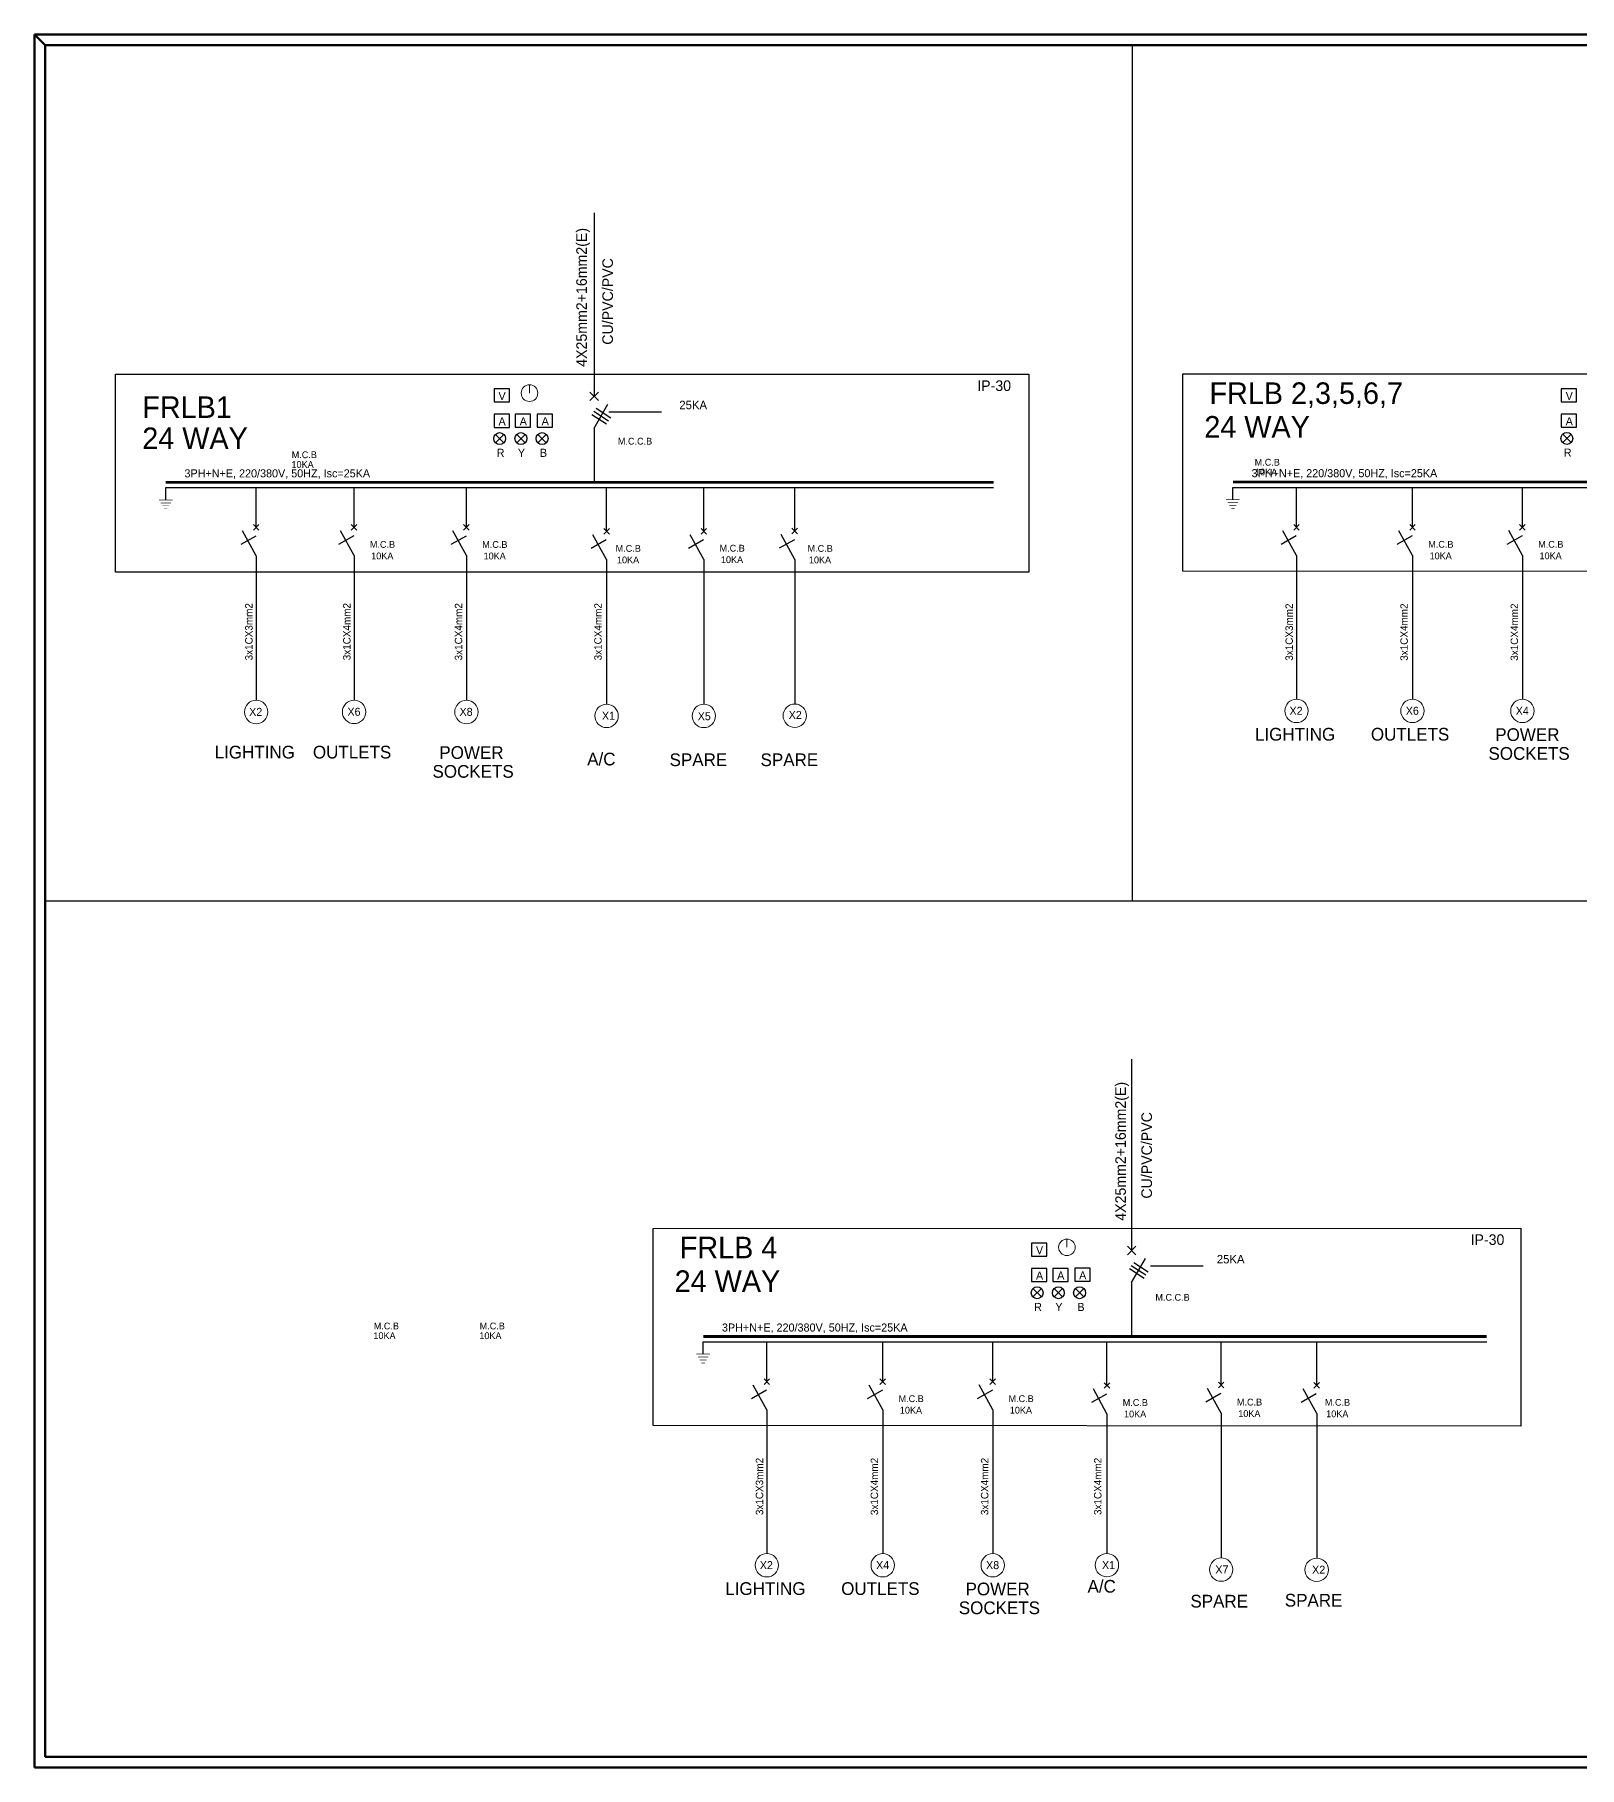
# Model space of a CAD drawing. Header units: millimetres. Extents: x -294 to -67, y -339 to 1001.
# Drawn here: x -167.7 to -108.2, y 301.7 to 368.4 of the extents above; entities that cross this region are included whole.
import ezdxf

# ---------------------------------------------------------------- set-up
doc = ezdxf.new("R2010")
doc.units = ezdxf.units.MM
doc.header["$LTSCALE"] = 500
doc.header["$MEASUREMENT"] = 0
for name, pattern in [('CENTER', [2, 1.25, -0.25, 0.25, -0.25]), ('CONTINUA', [0]), ('DASHED', [19.05, 12.7, -6.35])]:
    doc.linetypes.add(name, pattern=pattern)
for name, color, linetype in [('DETAIL', 4, 'Continuous'), ('E-BUSBAR', 2, 'Continuous'), ('E-L', 11, 'Continuous'), ('E-PANEL', 1, 'CENTER'), ('E-SLD', 4, 'Continuous'), ('E-T25', 3, 'Continuous'), ('E-TEXT', 3, 'Continuous'), ('E-WIRE', 4, 'CONTINUA'), ('WIRRING', 3, 'Continuous')]:
    doc.layers.add(name, color=color, linetype=linetype)
for name, color, linetype, lineweight in [('E-LTABLE', 3, 'Continuous', 0), ('PANEL SLD', 1, 'Continuous', 0), ('UG-BORDER', 20, 'Continuous', 80)]:
    doc.layers.add(name, color=color, linetype=linetype, lineweight=lineweight)
doc.styles.add('STENCIL', font='stencil.shx')

msp = doc.modelspace()

# ---------------------------------------------------------------- linework, layer by layer
at = {"color": 4, "ltscale": 0.5, "elevation": -0.004}
for points in [[(-149.379, 354.778), (-149.968, 354.778), (-149.968, 354.277), (-149.379, 354.277)], [(-149.379, 353.8), (-149.968, 353.8), (-149.968, 353.298), (-149.379, 353.298)], [(-148.563, 353.804), (-149.152, 353.804), (-149.152, 353.303), (-148.563, 353.303)], [(-147.718, 353.809), (-148.306, 353.809), (-148.306, 353.308), (-147.718, 353.308)], [(-128.692, 321.896), (-129.28, 321.896), (-129.28, 321.395), (-128.692, 321.395)], [(-128.692, 320.918), (-129.28, 320.918), (-129.28, 320.417), (-128.692, 320.417)], [(-127.875, 320.923), (-128.464, 320.923), (-128.464, 320.421), (-127.875, 320.421)], [(-127.03, 320.927), (-127.619, 320.927), (-127.619, 320.426), (-127.03, 320.426)]]:
    msp.add_lwpolyline(points, close=True, dxfattribs=at)
at = {"color": 4, "ltscale": 0.5}
for points in [[(-108.304, 354.784), (-108.893, 354.784), (-108.893, 354.283), (-108.304, 354.283)], [(-108.304, 353.806), (-108.893, 353.806), (-108.893, 353.304), (-108.304, 353.304)]]:
    msp.add_lwpolyline(points, close=True, dxfattribs=at)
at = {"layer": 'DETAIL'}
for p, q in [((-159.124, 348.358, 0), (-159.124, 342.79, 0)), ((-155.356, 348.361, 0), (-155.356, 342.794, 0)), ((-151.031, 348.359, 0), (-151.031, 342.791, 0)), ((-145.638, 348.207, 0), (-145.638, 342.64, 0)), ((-141.895, 348.207, 0), (-141.895, 342.64, 0)), ((-138.394, 348.216, 0), (-138.394, 342.648, 0)), ((-119.082, 348.364, 0.004), (-119.082, 342.832, 0.004)), ((-114.62, 348.364, 0.028), (-114.62, 342.832, 0.028)), ((-110.388, 348.365, 0.004), (-110.388, 342.832, 0.004)), ((-139.47, 315.476, 0), (-139.47, 309.944, 0)), ((-135.007, 315.476, 0.024), (-135.007, 309.944, 0.024)), ((-130.776, 315.477, 0), (-130.776, 309.944, 0)), ((-126.38, 315.328, -0.008), (-126.38, 309.947, -0.008)), ((-121.983, 315.344, -0.016), (-121.983, 309.776, -0.016)), ((-118.306, 315.335, -0.016), (-118.306, 309.768, -0.016))]:
    msp.add_line(p, q, dxfattribs=at)
at = {"layer": 'E-BUSBAR'}
for p, q in [((-162.607, 350.505, 0), (-162.607, 350.982, 0)), ((-121.531, 350.511, 0.004), (-121.531, 350.988, 0.004)), ((-141.919, 317.623, 0), (-141.919, 318.1, 0))]:
    msp.add_line(p, q, dxfattribs=at)
at = {"layer": 'E-BUSBAR', "linetype": 'DASHED'}
for p, q in [((-162.607, 350.982, 0), (-130.739, 350.982, 0)), ((-121.531, 350.988, 0.004), (-91.371, 350.988, 0.004)), ((-141.919, 318.1, 0), (-111.759, 318.1, 0))]:
    msp.add_line(p, q, dxfattribs=at)
at = {"layer": 'E-BUSBAR', "const_width": 0.0229}
for points, elevation in [([(-162.342, 350.505), (-162.871, 350.505)], 0), ([(-121.266, 350.511), (-121.796, 350.511)], 0.004), ([(-141.654, 317.623), (-142.184, 317.623)], 0)]:
    msp.add_lwpolyline(points, dxfattribs=dict(at, elevation=elevation))
at = {"layer": 'E-BUSBAR', "linetype": 'DASHED', "const_width": 0.0229}
for points, elevation in [([(-162.408, 350.39), (-162.805, 350.39)], 0), ([(-162.474, 350.276), (-162.739, 350.276)], 0), ([(-121.333, 350.396), (-121.73, 350.396)], 0.004), ([(-121.399, 350.282), (-121.664, 350.282)], 0.004), ([(-121.465, 350.167), (-121.597, 350.167)], 0.004), ([(-162.54, 350.161), (-162.673, 350.161)], 0), ([(-141.72, 317.509), (-142.117, 317.509)], 0), ([(-141.787, 317.394), (-142.051, 317.394)], 0), ([(-141.853, 317.279), (-141.985, 317.279)], 0)]:
    msp.add_lwpolyline(points, dxfattribs=dict(at, elevation=elevation))
at = {"layer": 'E-L', "color": 1}
for p, q in [((-149.914, 352.705, -0.004), (-149.591, 353.027, -0.004)), ((-149.591, 352.705, -0.004), (-149.914, 353.027, -0.004)), ((-108.838, 352.711, 0), (-108.516, 353.033, 0)), ((-108.516, 352.711, 0), (-108.838, 353.033, 0)), ((-129.226, 319.823, -0.004), (-128.904, 320.145, -0.004)), ((-128.904, 319.823, -0.004), (-129.226, 320.145, -0.004))]:
    msp.add_line(p, q, dxfattribs=at)
at = {"layer": 'E-L', "color": 2}
for p, q in [((-149.097, 352.705, -0.004), (-148.775, 353.027, -0.004)), ((-148.775, 352.705, -0.004), (-149.097, 353.027, -0.004)), ((-128.409, 319.823, -0.004), (-128.087, 320.145, -0.004)), ((-128.087, 319.823, -0.004), (-128.409, 320.145, -0.004))]:
    msp.add_line(p, q, dxfattribs=at)
at = {"layer": 'E-L', "color": 5}
for p, q in [((-148.281, 352.705, -0.004), (-147.958, 353.027, -0.004)), ((-147.958, 352.705, -0.004), (-148.281, 353.027, -0.004)), ((-127.593, 319.823, -0.004), (-127.271, 320.145, -0.004)), ((-127.271, 319.823, -0.004), (-127.593, 320.145, -0.004))]:
    msp.add_line(p, q, dxfattribs=at)
at = {"layer": 'E-L', "color": 1}
for centre in [(-149.753, 352.866, -0.004), (-108.677, 352.872, 0), (-129.065, 319.984, -0.004)]:
    msp.add_circle(centre, 0.228, dxfattribs=at)
at = {"layer": 'E-L', "color": 2}
for centre in [(-148.936, 352.866, -0.004), (-128.248, 319.984, -0.004)]:
    msp.add_circle(centre, 0.228, dxfattribs=at)
at = {"layer": 'E-L', "color": 5}
for centre in [(-148.12, 352.866, -0.004), (-127.432, 319.984, -0.004)]:
    msp.add_circle(centre, 0.228, dxfattribs=at)
at = {"layer": 'E-LTABLE'}
for p, q in [((-148.605, 354.935, -0.004), (-148.605, 354.615, -0.004)), ((-127.918, 322.053, -0.004), (-127.918, 321.733, -0.004))]:
    msp.add_line(p, q, dxfattribs=at)
for centre in [(-148.605, 354.615, -0.004), (-127.918, 321.733, -0.004)]:
    msp.add_circle(centre, 0.32, dxfattribs=at)
at = {"layer": 'E-PANEL', "color": 1, "linetype": 'CENTER', "ltscale": 4}
for points in [[(-164.534, 355.346), (-129.387, 355.351), (-129.387, 347.725), (-164.534, 347.725)], [(-143.846, 322.464), (-110.448, 322.469), (-110.448, 314.843), (-143.846, 314.872)]]:
    msp.add_lwpolyline(points, close=True, dxfattribs=at)
at = {"layer": 'E-PANEL', "color": 1, "linetype": 'CENTER', "ltscale": 4, "elevation": 0.004}
msp.add_lwpolyline([(-123.459, 355.352), (-90.06, 355.357), (-90.06, 347.731), (-123.459, 347.76)], close=True, dxfattribs=at)
at = {"layer": 'E-SLD', "color": 2, "linetype": 'CONTINUA', "const_width": 0.104}
for points, elevation in [([(-130.739, 351.183), (-162.607, 351.183)], 0), ([(-91.371, 351.189), (-121.531, 351.189)], 0.004), ([(-111.759, 318.301), (-141.919, 318.301)], 0)]:
    msp.add_lwpolyline(points, dxfattribs=dict(at, elevation=elevation))
at = {"layer": 'E-TEXT', "elevation": -0.004}
msp.add_lwpolyline([(-145.545, 353.894), (-143.526, 353.894)], dxfattribs=at)
at = {"layer": 'E-TEXT'}
msp.add_lwpolyline([(-124.696, 321.022), (-122.678, 321.022)], dxfattribs=at)
at = {"layer": 'E-WIRE', "color": 4}
for p, q in [((-145.639, 353.419, -0.004), (-146.199, 353.781, -0.004)), ((-145.57, 353.542, -0.004), (-146.131, 353.904, -0.004)), ((-145.474, 353.656, -0.004), (-146.035, 354.019, -0.004)), ((-146.117, 353.261, -0.004), (-146.117, 351.183, -0.004)), ((-159.231, 349.337, 0), (-159.016, 349.553, 0)), ((-159.016, 349.337, 0), (-159.231, 349.553, 0)), ((-155.463, 349.341, 0), (-155.248, 349.556, 0)), ((-155.248, 349.341, 0), (-155.463, 349.556, 0)), ((-151.139, 349.338, 0), (-150.923, 349.554, 0)), ((-150.923, 349.338, 0), (-151.139, 349.554, 0)), ((-119.19, 349.343, 0.004), (-118.975, 349.559, 0.004)), ((-118.975, 349.343, 0.004), (-119.19, 349.559, 0.004)), ((-114.727, 349.343, 0.028), (-114.512, 349.559, 0.028)), ((-114.512, 349.343, 0.028), (-114.727, 349.559, 0.028)), ((-110.496, 349.344, 0.004), (-110.28, 349.56, 0.004)), ((-110.28, 349.344, 0.004), (-110.496, 349.56, 0.004)), ((-159.138, 349.114, 0), (-159.718, 348.784, 0)), ((-159.124, 348.358, 0), (-159.646, 349.315, 0)), ((-155.37, 349.118, 0), (-155.951, 348.788, 0)), ((-155.356, 348.361, 0), (-155.879, 349.318, 0)), ((-151.046, 349.115, 0), (-151.626, 348.785, 0)), ((-151.031, 348.359, 0), (-151.554, 349.316, 0)), ((-145.653, 348.964, 0), (-146.233, 348.634, 0)), ((-145.638, 348.207, 0), (-146.161, 349.165, 0)), ((-145.746, 349.187, 0), (-145.531, 349.402, 0)), ((-145.531, 349.187, 0), (-145.746, 349.402, 0)), ((-141.91, 348.964, 0), (-142.49, 348.634, 0)), ((-141.895, 348.207, 0), (-142.418, 349.165, 0)), ((-142.003, 349.187, 0), (-141.787, 349.402, 0)), ((-141.787, 349.187, 0), (-142.003, 349.402, 0)), ((-138.409, 348.972, 0), (-138.989, 348.642, 0)), ((-138.394, 348.216, 0), (-138.917, 349.173, 0)), ((-138.502, 349.195, 0), (-138.286, 349.411, 0)), ((-138.286, 349.195, 0), (-138.502, 349.411, 0)), ((-119.097, 349.12, 0.004), (-119.677, 348.79, 0.004)), ((-119.082, 348.364, 0.004), (-119.605, 349.321, 0.004)), ((-114.635, 349.12, 0.028), (-115.215, 348.79, 0.028)), ((-114.62, 348.364, 0.028), (-115.143, 349.321, 0.028)), ((-110.403, 349.121, 0.004), (-110.983, 348.791, 0.004)), ((-110.388, 348.365, 0.004), (-110.911, 349.322, 0.004)), ((-124.951, 320.537, -0.004), (-125.512, 320.899, -0.004)), ((-124.882, 320.66, -0.004), (-125.443, 321.023, -0.004)), ((-124.787, 320.775, -0.004), (-125.347, 321.137, -0.004)), ((-125.43, 320.379, -0.004), (-125.43, 318.301, -0.004)), ((-139.485, 316.232, 0), (-140.065, 315.902, 0)), ((-139.47, 315.476, 0), (-139.993, 316.433, 0)), ((-139.578, 316.456, 0), (-139.362, 316.671, 0)), ((-139.362, 316.456, 0), (-139.578, 316.671, 0)), ((-135.022, 316.232, 0.024), (-135.602, 315.902, 0.024)), ((-135.007, 315.476, 0.024), (-135.53, 316.433, 0.024)), ((-135.115, 316.456, 0.024), (-134.9, 316.671, 0.024)), ((-134.9, 316.456, 0.024), (-135.115, 316.671, 0.024)), ((-130.79, 316.233, 0), (-131.371, 315.903, 0)), ((-130.776, 315.477, 0), (-131.299, 316.434, 0)), ((-130.883, 316.456, 0), (-130.668, 316.672, 0)), ((-130.668, 316.456, 0), (-130.883, 316.672, 0)), ((-126.38, 315.328, -0.008), (-126.902, 316.285, -0.008)), ((-126.487, 316.308, -0.008), (-126.272, 316.523, -0.008)), ((-126.272, 316.308, -0.008), (-126.487, 316.523, -0.008)), ((-121.983, 315.344, -0.016), (-122.506, 316.301, -0.016)), ((-122.091, 316.323, -0.016), (-121.876, 316.539, -0.016)), ((-121.876, 316.323, -0.016), (-122.091, 316.539, -0.016)), ((-118.306, 315.335, -0.016), (-118.829, 316.292, -0.016)), ((-118.414, 316.315, -0.016), (-118.198, 316.53, -0.016)), ((-118.198, 316.315, -0.016), (-118.414, 316.53, -0.016)), ((-126.394, 316.085, -0.008), (-126.974, 315.755, -0.008)), ((-121.998, 316.1, -0.016), (-122.578, 315.77, -0.016)), ((-118.321, 316.092, -0.016), (-118.901, 315.762, -0.016))]:
    msp.add_line(p, q, dxfattribs=at)
at = {"layer": 'E-WIRE', "color": 4, "elevation": -0.004}
for points in [[(-146.117, 361.56), (-146.117, 354.494)], [(-125.43, 328.977), (-125.43, 321.612)]]:
    msp.add_lwpolyline(points, dxfattribs=at)
at = {"layer": 'PANEL SLD'}
for centre in [(-159.124, 342.34, 0), (-155.356, 342.344, 0), (-151.031, 342.341, 0), (-145.638, 342.19, 0), (-141.895, 342.19, 0), (-138.394, 342.198, 0), (-119.082, 342.382, 0.004), (-114.62, 342.382, 0.028), (-110.388, 342.382, 0.004), (-139.47, 309.494, 0), (-135.007, 309.494, 0.024), (-130.776, 309.494, 0), (-126.38, 309.497, -0.008), (-121.983, 309.326, -0.016), (-118.306, 309.318, -0.016)]:
    msp.add_circle(centre, 0.45, dxfattribs=at)
at = {"layer": 'UG-BORDER'}
for p, q in [((-167.651, 368.415), (-167.651, 301.715)), ((-167.651, 301.715), (-167.651, 368.415)), ((-71.651, 368.415), (-167.651, 368.415)), ((-167.651, 368.415), (-167.246, 368.011)), ((-167.246, 368.011), (-167.246, 302.12)), ((-72.055, 368.011), (-167.246, 368.011)), ((-167.651, 301.715), (-71.651, 301.715)), ((-167.246, 302.12), (-72.055, 302.12))]:
    msp.add_line(p, q, dxfattribs=at)
at = {"layer": 'WIRRING', "color": 6, "linetype": 'CONTINUA'}
for p, q in [((-125.392, 335.065), (-125.392, 368.011)), ((-88.234, 335.065), (-167.246, 335.065))]:
    msp.add_line(p, q, dxfattribs=at)
at = {"layer": 'WIRRING', "color": 4}
for p, q in [((-145.954, 354.331, -0.004), (-146.281, 354.658, -0.004)), ((-146.281, 354.331, -0.004), (-145.954, 354.658, -0.004)), ((-146.117, 353.261, -0.004), (-145.583, 354.186, -0.004)), ((-159.124, 349.445, 0), (-159.124, 350.982, 0)), ((-155.356, 349.448, 0), (-155.356, 350.982, 0)), ((-151.031, 349.446, 0), (-151.031, 350.982, 0)), ((-145.638, 349.295, 0), (-145.638, 350.982, 0)), ((-141.895, 349.295, 0), (-141.895, 350.982, 0)), ((-138.394, 349.303, 0), (-138.394, 350.982, 0)), ((-119.082, 349.451, 0.004), (-119.082, 350.988, 0.004)), ((-114.62, 349.451, 0.028), (-114.62, 350.988, 0.028)), ((-110.388, 349.452, 0.004), (-110.388, 350.988, 0.004)), ((-125.266, 321.449, -0.004), (-125.593, 321.776, -0.004)), ((-125.593, 321.449, -0.004), (-125.266, 321.776, -0.004)), ((-125.43, 320.379, -0.004), (-124.896, 321.304, -0.004)), ((-139.47, 316.563, 0), (-139.47, 318.1, 0)), ((-135.007, 316.563, 0.024), (-135.007, 318.1, 0.024)), ((-130.776, 316.564, 0), (-130.776, 318.1, 0)), ((-126.38, 316.416, -0.008), (-126.38, 318.1, -0.008)), ((-121.983, 316.431, -0.016), (-121.983, 318.1, -0.016)), ((-118.306, 316.423, -0.016), (-118.306, 318.11, -0.016))]:
    msp.add_line(p, q, dxfattribs=at)

# ---------------------------------------------------------------- texts
at = {"layer": 'E-T25', "style": 'STENCIL'}
for s, height, p in [('IP-30', 0.4076, (-131.372, 354.699, -0.004)), ('25KA', 0.3261, (-142.838, 353.997, -0.004)), ('M.C.C.B', 0.2609, (-145.201, 352.635, 0)), ('M.C.B', 0.2609, (-157.757, 352.112, -7550.241)), ('10KA', 0.2609, (-157.765, 351.737, -7550.247)), ('M.C.B', 0.2609, (-120.692, 351.825, -7550.241)), ('10KA', 0.2609, (-120.68, 351.449, -7550.247)), ('M.C.B', 0.2609, (-154.747, 348.661, 0)), ('M.C.B', 0.2609, (-150.423, 348.659, 0)), ('M.C.B', 0.2609, (-114.011, 348.664, 0.028)), ('M.C.B', 0.2609, (-109.78, 348.665, 0.004)), ('10KA', 0.2609, (-154.697, 348.219, -0.006)), ('10KA', 0.2609, (-150.372, 348.216, -0.006)), ('M.C.B', 0.2609, (-145.288, 348.507, 0)), ('10KA', 0.2609, (-145.237, 348.065, -0.006)), ('M.C.B', 0.2609, (-141.287, 348.516, 0)), ('10KA', 0.2609, (-141.236, 348.073, -0.006)), ('M.C.B', 0.2609, (-137.901, 348.507, 0)), ('10KA', 0.2609, (-137.85, 348.065, -0.006)), ('10KA', 0.2609, (-113.961, 348.221, 0.022)), ('10KA', 0.2609, (-109.729, 348.222, -0.002)), ('IP-30', 0.4076, (-112.384, 321.827)), ('25KA', 0.3261, (-122.15, 321.115, -0.004)), ('M.C.C.B', 0.2609, (-124.513, 319.678, 0)), ('M.C.B', 0.2609, (-154.598, 318.575, -7550.237)), ('M.C.B', 0.2609, (-150.522, 318.575, -7550.237)), ('10KA', 0.2609, (-154.612, 318.199, -7550.243)), ('10KA', 0.2609, (-150.536, 318.199, -7550.243)), ('M.C.B', 0.2609, (-134.399, 315.776, 0.024)), ('10KA', 0.2609, (-134.349, 315.333, 0.018)), ('M.C.B', 0.2609, (-130.167, 315.777)), ('10KA', 0.2609, (-130.117, 315.334, -0.006)), ('M.C.B', 0.2609, (-125.771, 315.628, -0.008)), ('M.C.B', 0.2609, (-121.375, 315.644, -0.016)), ('M.C.B', 0.2609, (-117.989, 315.635, -0.016)), ('10KA', 0.2609, (-125.721, 315.186, -0.014)), ('10KA', 0.2609, (-121.324, 315.201, -0.022)), ('10KA', 0.2609, (-117.939, 315.193, -0.022))]:
    msp.add_text(s, height=height, dxfattribs=at).set_placement(p)
at = {"layer": 'E-TEXT', "style": 'STENCIL'}
for s, height, p in [('4X25mm2+16mm2(E) ', 0.40762, (-146.396, 355.628, -0.034)), ('CU/PVC/PVC', 0.4076, (-145.393, 356.48, -0.004)), ('3x1CX3mm2', 0.2853, (-159.263, 344.328, -0.004)), ('3x1CX4mm2', 0.2853, (-155.493, 344.331, -0.028)), ('3x1CX4mm2', 0.2853, (-151.194, 344.328, -0.004)), ('3x1CX4mm2', 0.2853, (-145.826, 344.328, -0.004)), ('3x1CX3mm2', 0.2853, (-119.222, 344.313)), ('3x1CX4mm2', 0.2853, (-114.799, 344.313)), ('3x1CX4mm2', 0.2853, (-110.557, 344.313)), ('4X25mm2+16mm2(E) ', 0.40762, (-125.65, 322.756, -0.031)), ('CU/PVC/PVC', 0.4076, (-124.646, 323.608)), ('3x1CX3mm2', 0.2853, (-139.61, 311.425, -0.004)), ('3x1CX4mm2', 0.2853, (-135.187, 311.425, -0.004)), ('3x1CX4mm2', 0.2853, (-130.945, 311.425, -0.004)), ('3x1CX4mm2', 0.2853, (-126.59, 311.428, -0.012))]:
    msp.add_text(s, height=height, rotation=90, dxfattribs=at).set_placement(p)
at = {"layer": 'E-TEXT', "color": 6, "style": 'STENCIL'}
for s, height, p in [('FRLB 2,3,5,6,7', 0.82819, (-122.433, 354.2, 0.004)), ('FRLB1', 0.8282, (-163.508, 353.662, 0)), ('24 WAY', 0.8282, (-122.63, 352.905, 0.008)), ('24 WAY', 0.8282, (-163.508, 352.465, 0)), ('X2', 0.308, (-159.394, 342.192, 0)), ('X6', 0.308, (-155.612, 342.196, 0)), ('X8', 0.308, (-151.297, 342.193, 0)), ('X1', 0.308, (-145.815, 342.042, 0)), ('X5', 0.308, (-142.129, 342.025, 0)), ('X2', 0.308, (-138.628, 342.074, 0)), ('X2', 0.308, (-119.352, 342.234, 0.004)), ('X6', 0.308, (-114.877, 342.234, 0.028)), ('X4', 0.308, (-110.645, 342.234, 0.004)), ('FRLB 4', 0.8282, (-142.82, 321.312, 0)), ('24 WAY', 0.8282, (-143.017, 320.017, 0.004)), ('X2', 0.308, (-139.74, 309.346, 0)), ('X4', 0.308, (-135.264, 309.346, 0.024)), ('X8', 0.308, (-131.032, 309.346, 0)), ('X1', 0.308, (-126.569, 309.349, -0.008)), ('X7', 0.308, (-122.206, 309.178, -0.016)), ('X2', 0.308, (-118.482, 309.17, -0.016))]:
    msp.add_text(s, height=height, dxfattribs=at).set_placement(p)
at = {"layer": 'E-TEXT', "color": 4, "style": 'STENCIL'}
for s, p in [('V', (-149.798, 354.348, -0.004)), ('V', (-108.723, 354.354, 0)), ('A', (-149.798, 353.369, -0.004)), ('A', (-148.982, 353.374, -0.004)), ('A', (-148.137, 353.379, -0.004)), ('A', (-108.723, 353.375, 0)), ('V', (-129.111, 321.466, -0.004)), ('A', (-129.111, 320.488, -0.004)), ('A', (-128.294, 320.492, -0.004)), ('A', (-127.449, 320.497, -0.004))]:
    msp.add_text(s, height=0.311, dxfattribs=at).set_placement(p)
at = {"layer": 'E-TEXT', "style": 'STENCIL'}
for s, height, p in [('R', 0.311, (-149.869, 352.163, -0.004)), ('Y', 0.311, (-149.053, 352.163, -0.004)), ('B', 0.311, (-148.204, 352.163, -0.004)), ('R', 0.311, (-108.794, 352.169, 0)), (' 3PH+N+E, 220/380V, 50HZ, Isc=25KA', 0.31055, (-162, 351.372, 0)), (' 3PH+N+E, 220/380V, 50HZ, Isc=25KA', 0.31055, (-120.925, 351.378, 0.004)), ('R', 0.311, (-129.182, 319.281, -0.004)), ('Y', 0.311, (-128.365, 319.281, -0.004)), ('B', 0.311, (-127.517, 319.281, -0.004)), (' 3PH+N+E, 220/380V, 50HZ, Isc=25KA', 0.31055, (-141.312, 318.491, 0))]:
    msp.add_text(s, height=height, dxfattribs=at).set_placement(p)
at = {"layer": 'E-TEXT', "color": 7, "style": 'STENCIL'}
for s, p in [('LIGHTING', (-120.682, 341.24, 0.004)), ('OUTLETS', (-116.219, 341.24, 0.028)), ('POWER', (-111.432, 341.225, 0.004)), ('LIGHTING', (-160.723, 340.551, 0)), ('OUTLETS', (-156.941, 340.551, 0.024)), ('POWER', (-152.075, 340.536, 0)), ('SOCKETS', (-111.694, 340.5, 0.004)), ('SOCKETS', (-152.337, 339.81, 0)), ('A/C', (-146.384, 340.285, 0)), ('SPARE', (-143.212, 340.257, 0)), ('SPARE', (-139.711, 340.257, 0)), ('LIGHTING', (-141.07, 308.352, 0)), ('OUTLETS', (-136.607, 308.352, 0.024)), ('POWER', (-131.82, 308.337, 0)), ('A/C', (-127.125, 308.44, -0.008)), ('SPARE', (-123.166, 307.867, -0.016)), ('SPARE', (-119.533, 307.904, -0.016)), ('SOCKETS', (-132.081, 307.612, 0))]:
    msp.add_text(s, height=0.4891, dxfattribs=at).set_placement(p)

doc.saveas('drawing.dxf')
